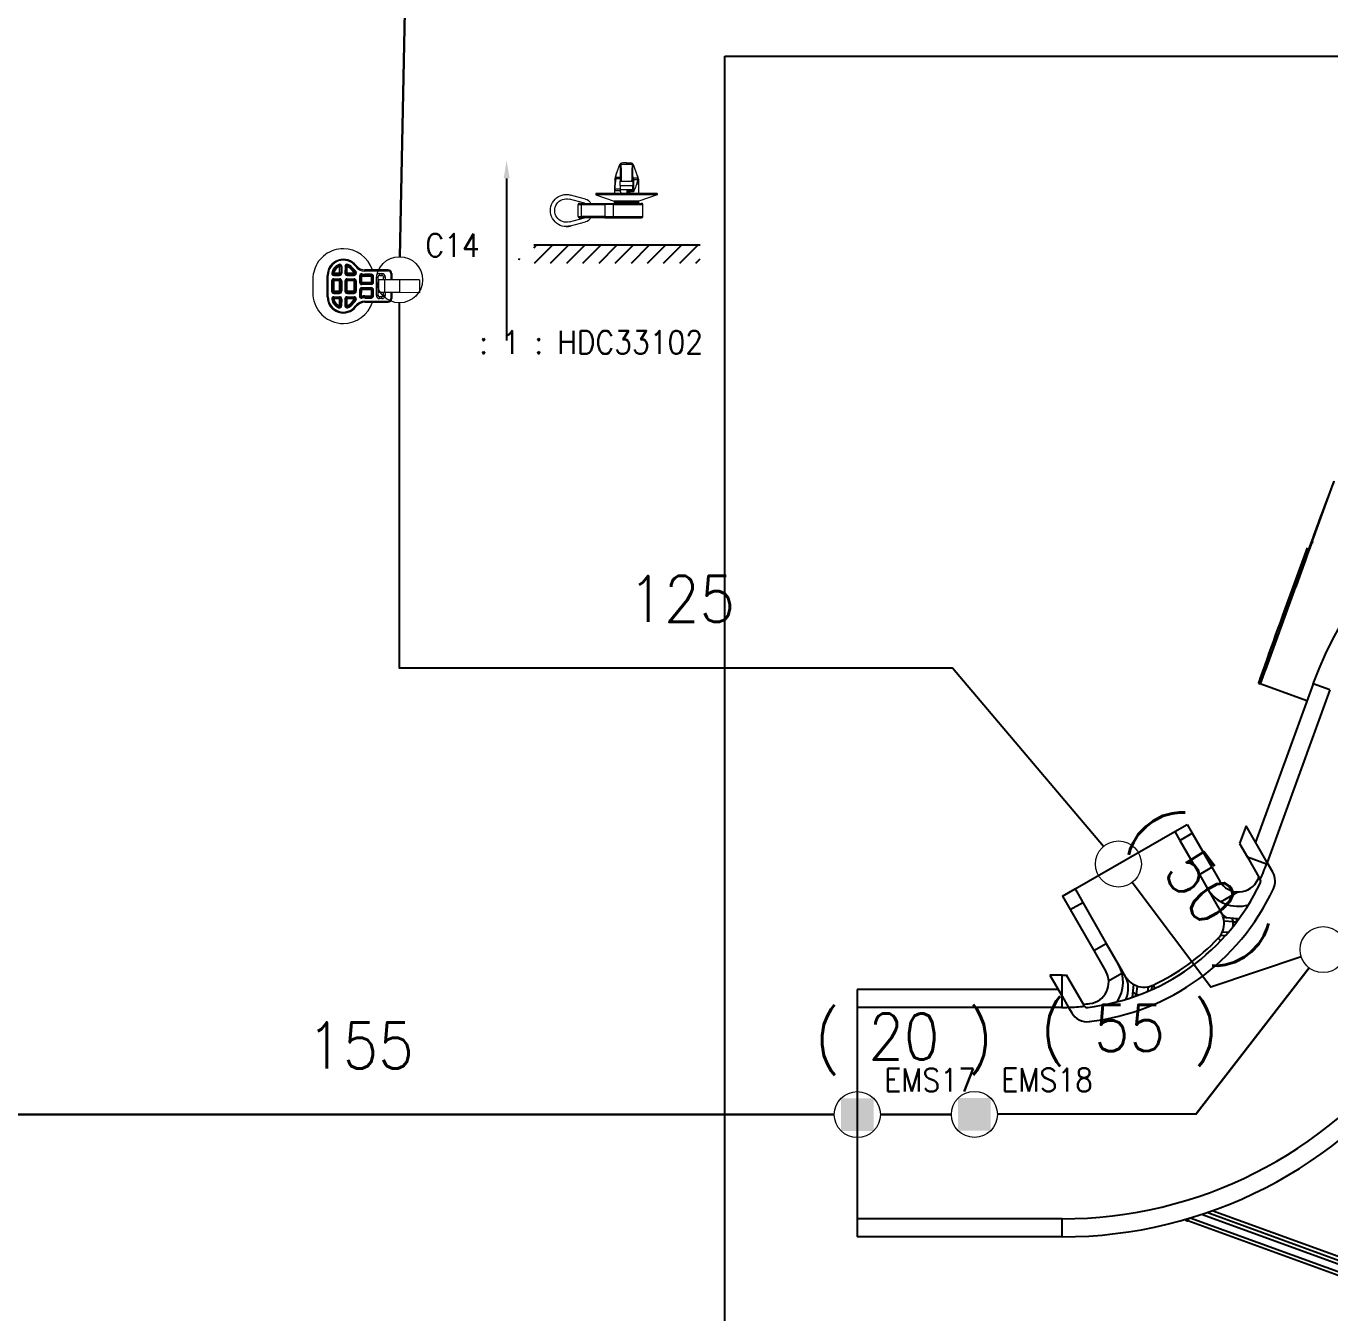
# Model space of a CAD drawing. Header units: inches. Extents: x 47316 to 59086, y 3141 to 11743.
# Drawn here: x 51451.3 to 51592.8, y 11194.9 to 11334.5 of the extents above; entities that cross this region are included whole.
import ezdxf

# ---------------------------------------------------------------- set-up
doc = ezdxf.new("R2010")
doc.units = ezdxf.units.IN
doc.header["$MEASUREMENT"] = 0
doc.styles.get("Standard").update_dxf_attribs({"font": ''})
doc.styles.add('样式 100', font='SimSun.ttf', dxfattribs={"width": 0.7, "height": 3.5})
doc.styles.get('Standard').set_extended_font_data('SimSun')
doc.linetypes.add('_VH_FELT_TAPE', pattern='A,0.4,-0.7,["FELT",Standard,S=0.3,R=0,X=-0.5,Y=-0.15],-0.7', length=1.8)

msp = doc.modelspace()

# ---------------------------------------------------------------- linework, layer by layer
at = {"color": 142, "linetype": '_VH_FELT_TAPE', "lineweight": 30, "ltscale": 5}
for p, q in [((51491.84, 11309.45), (51493.21, 11376.41)), ((51538.99, 11216.37), (51434.85, 11216.37)), ((51543.99, 11216.38), (51551.7, 11216.39))]:
    msp.add_line(p, q, dxfattribs=at)
at = {"color": 1, "lineweight": -3}
for p, q in [((51527.12, 11331.22), (51695.83, 11331.22)), ((51527.12, 11173.86), (51527.12, 11331.22)), ((51503.42, 11317.95, 0), (51503.42, 11300.36, 0)), ((51509.91, 11312.73, 0), (51510.35, 11312.79, 0)), ((51506.38, 11310.43, 0), (51506.64, 11310.69, 0)), ((51524.44, 11310.69, 0), (51506.38, 11310.69)), ((51506.45, 11308.74, 0), (51508.4, 11310.69, 0)), ((51508.2, 11308.74, 0), (51510.15, 11310.69, 0)), ((51509.95, 11308.74, 0), (51511.9, 11310.69, 0)), ((51511.7, 11308.74, 0), (51513.65, 11310.69, 0)), ((51513.45, 11308.74, 0), (51515.4, 11310.69, 0)), ((51515.2, 11308.74, 0), (51517.15, 11310.69, 0)), ((51516.96, 11308.74, 0), (51518.9, 11310.69, 0)), ((51518.71, 11308.74, 0), (51520.65, 11310.69, 0)), ((51520.46, 11308.74, 0), (51522.4, 11310.69, 0)), ((51522.21, 11308.74, 0), (51524.16, 11310.69, 0)), ((51504.89, 11309.14, 0), (51504.71, 11309.2, 0)), ((51523.96, 11308.74, 0), (51524.44, 11309.23, 0)), ((51593.23, 11285.09), (51585.23, 11263.1)), ((51592.69, 11283.63), (51585.75, 11264.57)), ((51590.32, 11277.85), (51587.66, 11270.52)), ((51590.34, 11277.84), (51587.67, 11270.51)), ((51590.71, 11278.15), (51589.79, 11275.69)), ((51590.37, 11277.11), (51590.73, 11278.12)), ((51590.52, 11277.78), (51590.56, 11277.76)), ((51590.83, 11278.45), (51590.71, 11278.15)), ((51590.73, 11278.12), (51590.83, 11278.44)), ((51590.83, 11278.44), (51590.85, 11278.48)), ((51590.84, 11278.48), (51590.83, 11278.45)), ((51590.85, 11278.49), (51590.84, 11278.49)), ((51590.84, 11278.49), (51590.84, 11278.48)), ((51590.85, 11278.48), (51590.85, 11278.49)), ((51590.85, 11278.49), (51590.85, 11278.49)), ((51591, 11278.43), (51590.85, 11278.49)), ((51589.12, 11273.63), (51590.37, 11277.11)), ((51589.19, 11274.61), (51588, 11271.32)), ((51589.79, 11275.69), (51589.37, 11274.55)), ((51587.91, 11270.9), (51588.93, 11273.7)), ((51587.62, 11270.23), (51587.49, 11269.85)), ((51587.56, 11270), (51587.91, 11270.9)), ((51588, 11271.32), (51587.62, 11270.23)), ((51587.67, 11270.51), (51587.71, 11270.5)), ((51587.49, 11269.85), (51587.46, 11269.77)), ((51587.46, 11269.76), (51587.48, 11269.78)), ((51587.46, 11269.77), (51587.46, 11269.76)), ((51587.46, 11269.76), (51587.46, 11269.76)), ((51587.46, 11269.76), (51587.46, 11269.76)), ((51587.46, 11269.76), (51587.46, 11269.76)), ((51587.62, 11269.7), (51587.46, 11269.76)), ((51587.48, 11269.78), (51587.56, 11270)), ((51585.58, 11264.63), (51585.75, 11264.57)), ((51590.96, 11263.11), (51584.7, 11245.92)), ((51585.05, 11263.17), (51585.23, 11263.1)), ((51592.79, 11262.45), (51590.96, 11263.11)), ((51590.28, 11261.26), (51585.23, 11263.1)), ((51592.79, 11262.45), (51585.97, 11243.71)), ((51575.94, 11247.08), (51577.29, 11247.85)), ((51577.29, 11247.85), (51577.85, 11246.89)), ((51583.69, 11247.69), (51582.99, 11245.77)), ((51585.97, 11243.71), (51583.69, 11247.69)), ((51565.12, 11240.85), (51575.94, 11247.08)), ((51575.94, 11247.08), (51576.49, 11246.11)), ((51576.49, 11246.11), (51577.85, 11246.89)), ((51577.85, 11246.89), (51579.97, 11243.2)), ((51576.49, 11246.11), (51578.62, 11242.42)), ((51582.99, 11245.77), (51583.83, 11244.3)), ((51583.83, 11244.3), (51585.23, 11241.88)), ((51585.92, 11243.55), (51583.83, 11244.3)), ((51585.97, 11243.71), (51585.92, 11243.55)), ((51586.58, 11242.66), (51585.97, 11243.71)), ((51578.62, 11242.42), (51579.97, 11243.2)), ((51578.62, 11242.42), (51579.48, 11240.93)), ((51579.97, 11243.2), (51580.83, 11241.7)), ((51585.23, 11241.88), (51585.23, 11241.87)), ((51563.77, 11240.07), (51565.12, 11240.85)), ((51565.12, 11240.85), (51565.96, 11239.4)), ((51579.48, 11240.93), (51581, 11238.29)), ((51580.95, 11239.47), (51582.79, 11240.53)), ((51563.77, 11240.07), (51564.61, 11238.62)), ((51564.61, 11238.62), (51565.96, 11239.4)), ((51565.96, 11239.4), (51568.52, 11234.94)), ((51564.61, 11238.62), (51567.17, 11234.16)), ((51581.61, 11237.73), (51581.22, 11237.77)), ((51582.74, 11237.61), (51581.61, 11237.73)), ((51582.29, 11237.27), (51581.3, 11237.37)), ((51582.29, 11237.27), (51582.67, 11237.27)), ((51567.17, 11234.16), (51568.52, 11234.94)), ((51568.52, 11234.94), (51569.82, 11232.69)), ((51580.67, 11235.51), (51580.95, 11235.24)), ((51580.93, 11235.84), (51581.45, 11235.79)), ((51581.13, 11236.21), (51581.77, 11236.15)), ((51567.17, 11234.16), (51568.47, 11231.91)), ((51569.82, 11232.69), (51570.58, 11231.37)), ((51562.4, 11231.5), (51563.71, 11229.23)), ((51563.71, 11231.5), (51562.4, 11231.5)), ((51563.71, 11229.23), (51563.71, 11231.5)), ((51566.11, 11228.19), (51564.2, 11231.51)), ((51568.77, 11230.9), (51570.21, 11231.73)), ((51563.3, 11229.94), (51541.49, 11229.94)), ((51541.49, 11229.94), (51541.49, 11227.99)), ((51563.71, 11227.99), (51563.71, 11229.23)), ((51563.71, 11229.23), (51564.42, 11228)), ((51571.37, 11229.1), (51571.51, 11230.47)), ((51571.37, 11229.14), (51571.43, 11229.12)), ((51571.74, 11229.24), (51571.79, 11229.42)), ((51571.79, 11229.42), (51571.89, 11230.31)), ((51573.06, 11230.24), (51573, 11229.73)), ((51573.46, 11230.36), (51573.41, 11229.91)), ((51573.59, 11230.42), (51573.76, 11230.07)), ((51563.71, 11227.99), (51541.49, 11227.99)), ((51541.49, 11227.99), (51541.49, 11205.06)), ((51564.42, 11228), (51564.76, 11227.41)), ((51577.36, 11204.83), (51577.46, 11205.1)), ((51598.42, 11197.58), (51577.63, 11205.15)), ((51598.69, 11198.32), (51578.85, 11205.54)), ((51598.82, 11198.68), (51579.44, 11205.73)), ((51598.96, 11199.05), (51580.02, 11205.94)), ((51563.71, 11205.06), (51541.49, 11205.06)), ((51541.49, 11205.06), (51541.49, 11203.11)), ((51563.71, 11203.11), (51563.71, 11205.06)), ((51598.29, 11197.22), (51577.36, 11204.83)), ((51563.71, 11203.11), (51541.49, 11203.11))]:
    msp.add_line(p, q, dxfattribs=at)
at = {"color": 1, "lineweight": 13}
for p, q in [((51515.4, 11318.61, 0), (51515.22, 11318.07, 0)), ((51515.3, 11318.26, 0), (51515.33, 11318.37, 0)), ((51515.33, 11318.37, 0), (51515.4, 11318.61, 0)), ((51515.65, 11319.36, 0), (51515.4, 11318.61, 0)), ((51515.74, 11319.4, 0), (51515.77, 11319.44, 0)), ((51515.74, 11319.36, 0), (51515.74, 11319.43, 0)), ((51515.74, 11319.36, 0), (51515.74, 11319.4, 0)), ((51515.74, 11319.36, 0), (51515.74, 11318.57, 0)), ((51515.74, 11318.57, 0), (51515.74, 11318.53, 0)), ((51515.74, 11318.53, 0), (51515.74, 11317.65, 0)), ((51515.77, 11319.44, 0), (51515.82, 11319.48, 0)), ((51515.81, 11319.48, 0), (51516.44, 11319.48, 0)), ((51515.82, 11319.48, 0), (51515.83, 11319.31, 0)), ((51515.83, 11319.31, 0), (51515.86, 11318.96, 0)), ((51515.86, 11318.96, 0), (51515.87, 11318.6, 0)), ((51516.44, 11319.63, 0), (51516.02, 11319.63, 0)), ((51516.44, 11319.63, 0), (51516.44, 11319.48, 0)), ((51516.44, 11319.63, 0), (51516.86, 11319.63, 0)), ((51516.44, 11319.48, 0), (51517.06, 11319.48, 0)), ((51517.02, 11318.96, 0), (51517.01, 11318.6, 0)), ((51517.04, 11319.31, 0), (51517.02, 11318.96, 0)), ((51517.06, 11319.48, 0), (51517.04, 11319.31, 0)), ((51517.06, 11319.48, 0), (51517.11, 11319.44, 0)), ((51517.11, 11319.44, 0), (51517.13, 11319.4, 0)), ((51517.13, 11319.4, 0), (51517.14, 11319.36, 0)), ((51517.14, 11319.36, 0), (51517.14, 11319.43, 0)), ((51517.14, 11318.57, 0), (51517.14, 11319.36, 0)), ((51517.14, 11318.53, 0), (51517.14, 11318.57, 0)), ((51517.14, 11317.65, 0), (51517.14, 11318.53, 0)), ((51517.59, 11318.29, 0), (51517.23, 11319.36, 0)), ((51515.15, 11317.12, 0), (51515.15, 11316.32, 0)), ((51515.18, 11317.88, 0), (51515.29, 11318.08, 0)), ((51515.18, 11317.87, 0), (51515.18, 11317.88, 0)), ((51515.18, 11317.88, 0), (51515.18, 11317.88, 0)), ((51515.18, 11317.88, 0), (51515.18, 11317.88, 0)), ((51515.19, 11317.98, 0), (51515.19, 11317.98, 0)), ((51515.28, 11317.93, 0), (51515.74, 11317.93, 0)), ((51515.29, 11318.17, 0), (51515.3, 11318.26, 0)), ((51515.29, 11318.08, 0), (51515.29, 11318.17, 0)), ((51515.29, 11318.06, 0), (51515.29, 11318.08, 0)), ((51515.74, 11318.06, 0), (51515.29, 11318.06, 0)), ((51515.74, 11317.19, 0), (51515.74, 11317.65, 0)), ((51515.74, 11317.65, 0), (51515.89, 11317.65, 0)), ((51515.74, 11317.19, 0), (51515.74, 11316.74, 0)), ((51515.74, 11317.19, 0), (51517.14, 11317.19, 0)), ((51515.89, 11317.65, 0), (51516.99, 11317.65, 0)), ((51516.99, 11317.65, 0), (51517.14, 11317.65, 0)), ((51517.18, 11318.06, 0), (51517.14, 11318.06, 0)), ((51517.14, 11317.93, 0), (51517.18, 11317.93, 0)), ((51517.14, 11317.65, 0), (51517.14, 11317.19, 0)), ((51517.14, 11316.74, 0), (51517.14, 11317.19, 0)), ((51517.18, 11318.06, 0), (51517.18, 11317.98, 0)), ((51517.18, 11317.84, 0), (51517.18, 11317.98, 0)), ((51517.66, 11317.98, 0), (51517.18, 11317.98, 0)), ((51517.18, 11317.84, 0), (51517.18, 11316.57, 0)), ((51517.18, 11317.84, 0), (51517.65, 11317.84, 0)), ((51517.59, 11318.29, 0), (51517.62, 11318.18, 0)), ((51517.7, 11317.94, 0), (51517.59, 11318.29, 0)), ((51517.62, 11318.18, 0), (51517.65, 11318.08, 0)), ((51517.65, 11318.08, 0), (51517.66, 11317.98, 0)), ((51517.66, 11317.93, 0), (51517.72, 11317.82, 0)), ((51517.72, 11317.82, 0), (51517.72, 11317.39, 0)), ((51517.72, 11317.39, 0), (51517.72, 11317.82, 0)), ((51517.72, 11317.39, 0), (51517.73, 11317.24, 0)), ((51517.73, 11317.24, 0), (51517.72, 11317.39, 0)), ((51517.73, 11317.24, 0), (51517.73, 11316.32, 0)), ((51509.91, 11316.2, 0), (51509.91, 11316.2, 0)), ((51511.86, 11315.26, 0), (51510.23, 11315.69, 0)), ((51510.23, 11315.69, 0), (51510.23, 11315.69, 0)), ((51511.86, 11315.26, 0), (51510.23, 11315.69, 0)), ((51511.98, 11315.71, 0), (51510.35, 11316.14, 0)), ((51516.44, 11316.32, 0), (51513.12, 11316.32, 0)), ((51513.12, 11316.32, 0), (51513.12, 11316.18, 0)), ((51513.12, 11316.32, 0), (51513.12, 11316.18, 0)), ((51516.44, 11316.18, 0), (51513.12, 11316.18, 0)), ((51513.12, 11316.18, 0), (51513.12, 11316.18, 0)), ((51513.12, 11316.18, 0), (51515.1, 11315.48, 0)), ((51515.74, 11316.77, 0), (51515.16, 11316.77, 0)), ((51515.16, 11316.32, 0), (51515.16, 11316.64, 0)), ((51515.16, 11316.64, 0), (51515.74, 11316.64, 0)), ((51515.74, 11316.74, 0), (51515.74, 11316.67, 0)), ((51515.74, 11316.74, 0), (51517.14, 11316.74, 0)), ((51519.76, 11316.32, 0), (51516.44, 11316.32, 0)), ((51519.76, 11316.18, 0), (51516.44, 11316.18, 0)), ((51516.48, 11316.74, 0), (51516.48, 11316.32, 0)), ((51516.48, 11316.64, 0), (51517.18, 11316.64, 0)), ((51516.56, 11316.32, 0), (51516.56, 11316.49, 0)), ((51516.56, 11316.49, 0), (51516.75, 11316.49, 0)), ((51516.75, 11316.49, 0), (51516.75, 11316.32, 0)), ((51517.18, 11316.49, 0), (51516.75, 11316.49, 0)), ((51517.18, 11316.77, 0), (51517.14, 11316.77, 0)), ((51517.18, 11316.57, 0), (51517.18, 11316.49, 0)), ((51519.75, 11316.18, 0), (51517.78, 11315.48, 0)), ((51519.75, 11316.32, 0), (51519.76, 11316.32, 0)), ((51519.76, 11316.18, 0), (51519.75, 11316.18, 0)), ((51519.76, 11316.32, 0), (51519.76, 11316.18, 0)), ((51511.17, 11313.8, 0), (51511.17, 11315.13, 0)), ((51511.17, 11315.13, 0), (51511.56, 11315.13, 0)), ((51511.29, 11315.24, 0), (51511.56, 11315.24, 0)), ((51511.56, 11315.24, 0), (51511.56, 11315.13, 0)), ((51511.56, 11315.24, 0), (51514.1, 11315.24, 0)), ((51511.56, 11313.8, 0), (51511.56, 11315.13, 0)), ((51511.56, 11315.13, 0), (51514.1, 11315.13, 0)), ((51511.86, 11315.26, 0), (51511.86, 11315.26, 0)), ((51514.1, 11315.13, 0), (51514.1, 11315.24, 0)), ((51514.1, 11315.24, 0), (51515.13, 11315.24, 0)), ((51514.1, 11315.13, 0), (51514.1, 11314.4, 0)), ((51515.04, 11315.13, 0), (51514.1, 11315.13, 0)), ((51514.1, 11314.4, 0), (51514.1, 11313.8, 0)), ((51515.04, 11314.53, 0), (51515.04, 11315.13, 0)), ((51515.04, 11315.13, 0), (51518.19, 11315.13, 0)), ((51515.04, 11313.8, 0), (51515.04, 11314.53, 0)), ((51516.44, 11315.48, 0), (51515.1, 11315.48, 0)), ((51515.13, 11315.24, 0), (51518.08, 11315.24, 0)), ((51516.44, 11315.4, 0), (51515.15, 11315.4, 0)), ((51515.15, 11315.4, 0), (51515.15, 11315.32, 0)), ((51515.15, 11315.4, 0), (51515.15, 11315.32, 0)), ((51515.15, 11315.32, 0), (51516.44, 11315.32, 0)), ((51517.78, 11315.48, 0), (51516.44, 11315.48, 0)), ((51516.44, 11315.4, 0), (51516.44, 11315.48, 0)), ((51517.73, 11315.4, 0), (51516.44, 11315.4, 0)), ((51516.44, 11315.32, 0), (51517.73, 11315.32, 0)), ((51516.44, 11315.24, 0), (51516.44, 11315.32, 0)), ((51517.73, 11315.4, 0), (51517.73, 11315.32, 0)), ((51518.19, 11314.52, 0), (51518.19, 11315.13, 0)), ((51518.19, 11313.8, 0), (51518.19, 11314.52, 0)), ((51510.23, 11313.24, 0), (51511.86, 11313.67, 0)), ((51510.23, 11313.24, 0), (51511.86, 11313.67, 0)), ((51510.23, 11313.24, 0), (51510.23, 11313.24, 0)), ((51510.35, 11312.79, 0), (51511.98, 11313.22, 0)), ((51511.17, 11313.8, 0), (51511.56, 11313.8, 0)), ((51511.29, 11313.68, 0), (51511.56, 11313.68, 0)), ((51511.56, 11313.8, 0), (51511.56, 11313.68, 0)), ((51514.1, 11313.8, 0), (51511.56, 11313.8, 0)), ((51514.1, 11313.68, 0), (51511.56, 11313.68, 0)), ((51511.86, 11313.67, 0), (51511.86, 11313.67, 0)), ((51514.1, 11313.68, 0), (51514.1, 11313.8, 0)), ((51514.1, 11313.8, 0), (51515.04, 11313.8, 0)), ((51514.1, 11313.68, 0), (51515.13, 11313.68, 0)), ((51515.04, 11313.8, 0), (51518.19, 11313.8, 0)), ((51515.13, 11313.68, 0), (51518.08, 11313.68, 0)), ((51483.96, 11309.83), (51483.75, 11309.68)), ((51484.19, 11309.96), (51483.96, 11309.83)), ((51484.43, 11310.07), (51484.19, 11309.96)), ((51484.67, 11310.16), (51484.43, 11310.07)), ((51484.92, 11310.23), (51484.67, 11310.16)), ((51485.18, 11310.28), (51484.92, 11310.23)), ((51485.44, 11310.31), (51485.18, 11310.28)), ((51485.7, 11310.32), (51485.44, 11310.31)), ((51482.74, 11308.5), (51482.63, 11308.26)), ((51482.87, 11308.73), (51482.74, 11308.5)), ((51483.01, 11308.95), (51482.87, 11308.73)), ((51483.17, 11309.15), (51483.01, 11308.95)), ((51483.35, 11309.34), (51483.17, 11309.15)), ((51483.54, 11309.52), (51483.35, 11309.34)), ((51483.75, 11309.68), (51483.54, 11309.52)), ((51485.2, 11308.62), (51485.25, 11308.51)), ((51485.29, 11308.4), (51485.25, 11308.51)), ((51485.29, 11307.65), (51485.29, 11308.4)), ((51485.41, 11308.4), (51485.29, 11308.4)), ((51485.41, 11308.4), (51485.41, 11307.65)), ((51485.52, 11308.4), (51485.41, 11308.4)), ((51485.52, 11308.4), (51485.52, 11307.65)), ((51485.88, 11308.4), (51485.87, 11307.65)), ((51485.88, 11308.4), (51485.99, 11308.4)), ((51485.99, 11308.4), (51485.99, 11307.65)), ((51485.99, 11308.4), (51486.11, 11308.4)), ((51486.11, 11308.4), (51486.16, 11308.51)), ((51486.11, 11307.65), (51486.11, 11308.4)), ((51486.2, 11308.62), (51486.16, 11308.51)), ((51487.01, 11308.41), (51487.1, 11308.48)), ((51482.4, 11307.27), (51482.38, 11306.99)), ((51482.38, 11306.99), (51482.38, 11306.69)), ((51482.43, 11307.55), (51482.4, 11307.27)), ((51482.48, 11307.79), (51482.43, 11307.55)), ((51482.55, 11308.03), (51482.48, 11307.79)), ((51482.63, 11308.26), (51482.55, 11308.03)), ((51483.94, 11307.43), (51484.06, 11307.43)), ((51483.94, 11305.09), (51483.94, 11307.43)), ((51484.06, 11305.09), (51484.06, 11307.43)), ((51484.44, 11307.69), (51484.55, 11307.67)), ((51484.67, 11307.65), (51484.55, 11307.67)), ((51484.65, 11307.06), (51485.29, 11307.06)), ((51484.65, 11307.06), (51484.65, 11306.94)), ((51484.67, 11307.53), (51484.67, 11307.65)), ((51485.29, 11307.65), (51484.67, 11307.65)), ((51484.67, 11307.41), (51484.67, 11307.53)), ((51485.29, 11307.53), (51484.67, 11307.53)), ((51484.67, 11307.41), (51485.29, 11307.41)), ((51485.29, 11307.53), (51485.29, 11307.65)), ((51485.41, 11307.65), (51485.29, 11307.65)), ((51485.29, 11307.53), (51485.29, 11307.41)), ((51485.29, 11307.06), (51485.29, 11306.94)), ((51485.52, 11307.65), (51485.41, 11307.65)), ((51485.99, 11307.65), (51485.87, 11307.65)), ((51485.99, 11307.65), (51486.11, 11307.65)), ((51486.11, 11307.53), (51486.11, 11307.65)), ((51486.87, 11307.65), (51486.11, 11307.65)), ((51486.11, 11307.41), (51486.11, 11307.53)), ((51486.87, 11307.53), (51486.11, 11307.53)), ((51486.11, 11307.41), (51486.87, 11307.41)), ((51486.11, 11307.06), (51486.87, 11307.06)), ((51486.11, 11307.06), (51486.11, 11306.94)), ((51486.54, 11308.06), (51486.63, 11308.13)), ((51486.73, 11308.2), (51486.63, 11308.13)), ((51486.94, 11307.82), (51486.87, 11307.73)), ((51486.87, 11307.65), (51486.87, 11307.73)), ((51486.99, 11307.73), (51486.87, 11307.73)), ((51486.87, 11307.53), (51486.87, 11307.65)), ((51486.99, 11307.65), (51486.87, 11307.65)), ((51486.87, 11307.53), (51486.87, 11307.41)), ((51486.87, 11307.06), (51486.87, 11306.94)), ((51486.94, 11307.82), (51487.01, 11307.91)), ((51486.99, 11307.73), (51486.99, 11307.65)), ((51487.1, 11307.73), (51486.99, 11307.73)), ((51487.1, 11307.65), (51486.99, 11307.65)), ((51487.1, 11307.73), (51487.1, 11307.65)), ((51487.45, 11307.35), (51487.45, 11306.67)), ((51487.45, 11307.35), (51487.57, 11307.35)), ((51487.57, 11307.35), (51487.57, 11306.67)), ((51487.69, 11307.35), (51487.57, 11307.35)), ((51487.71, 11307.46), (51487.69, 11307.35)), ((51487.69, 11306.67), (51487.69, 11307.35)), ((51487.73, 11307.58), (51487.71, 11307.46)), ((51487.71, 11307.46), (51487.71, 11307.46)), ((51488.04, 11307.9), (51488.04, 11308.02)), ((51490.57, 11308.02), (51488.04, 11308.02)), ((51490.57, 11307.9), (51488.04, 11307.9)), ((51488.74, 11307.55), (51488.04, 11307.55)), ((51488.04, 11307.43), (51488.04, 11307.55)), ((51488.74, 11307.43), (51488.04, 11307.43)), ((51488.04, 11307.43), (51488.04, 11307.31)), ((51488.74, 11307.31), (51488.04, 11307.31)), ((51488.74, 11307.55), (51488.74, 11307.43)), ((51488.74, 11307.43), (51488.74, 11307.35)), ((51488.74, 11307.35), (51488.74, 11307.31)), ((51488.74, 11306.67), (51488.74, 11307.31)), ((51488.74, 11307.31), (51488.86, 11307.31)), ((51488.97, 11307.31), (51488.86, 11307.31)), ((51488.86, 11306.67), (51488.86, 11307.31)), ((51488.97, 11306.67), (51488.97, 11307.31)), ((51489.25, 11307.24), (51489.25, 11305.29)), ((51489.25, 11307.24), (51489.44, 11307.24)), ((51489.44, 11307.24), (51489.44, 11305.29)), ((51489.64, 11307.63), (51489.87, 11307.63)), ((51489.64, 11307.63), (51489.64, 11307.43)), ((51489.64, 11307.43), (51489.87, 11307.43)), ((51489.87, 11307.63), (51489.87, 11307.43)), ((51490.07, 11306.95), (51490.07, 11307.24)), ((51490.26, 11307.24), (51490.07, 11307.24)), ((51490.26, 11306.95), (51490.26, 11307.24)), ((51490.57, 11308.02), (51490.57, 11307.9)), ((51490.96, 11307.63), (51490.85, 11307.63)), ((51490.85, 11307.63), (51490.85, 11306.95)), ((51490.96, 11307.63), (51490.96, 11306.95)), ((51482.38, 11306.69), (51482.38, 11305.95)), ((51482.38, 11305.95), (51482.38, 11305.65)), ((51482.38, 11305.65), (51482.38, 11305.5)), ((51484.41, 11306.83), (51484.41, 11305.7)), ((51484.41, 11306.83), (51484.53, 11306.83)), ((51484.41, 11305.7), (51484.53, 11305.7)), ((51484.53, 11306.83), (51484.53, 11305.7)), ((51484.65, 11306.83), (51484.53, 11306.83)), ((51484.65, 11305.7), (51484.53, 11305.7)), ((51485.29, 11306.94), (51484.65, 11306.94)), ((51484.65, 11306.94), (51484.65, 11306.83)), ((51484.65, 11306.83), (51484.65, 11305.7)), ((51485.29, 11306.83), (51484.65, 11306.83)), ((51484.65, 11305.58), (51484.65, 11305.7)), ((51485.28, 11305.7), (51484.65, 11305.7)), ((51484.65, 11305.46), (51484.65, 11305.58)), ((51485.28, 11305.58), (51484.65, 11305.58)), ((51485.28, 11305.7), (51485.29, 11306.83)), ((51485.28, 11305.58), (51485.28, 11305.7)), ((51485.4, 11305.7), (51485.28, 11305.7)), ((51485.28, 11305.46), (51485.28, 11305.58)), ((51485.29, 11306.94), (51485.29, 11306.83)), ((51485.29, 11306.83), (51485.4, 11306.83)), ((51485.4, 11306.83), (51485.4, 11305.7)), ((51485.52, 11306.83), (51485.4, 11306.83)), ((51485.52, 11305.7), (51485.4, 11305.7)), ((51485.52, 11306.83), (51485.52, 11305.7)), ((51485.87, 11306.83), (51485.87, 11305.7)), ((51485.87, 11306.83), (51485.99, 11306.83)), ((51485.87, 11305.7), (51485.99, 11305.7)), ((51485.99, 11306.83), (51485.99, 11305.7)), ((51485.99, 11306.83), (51486.08, 11306.83)), ((51485.99, 11305.7), (51486.1, 11305.7)), ((51485.99, 11305.7), (51485.99, 11305.7)), ((51486.08, 11306.83), (51486.11, 11306.83)), ((51486.1, 11305.7), (51486.11, 11306.83)), ((51486.87, 11305.7), (51486.1, 11305.7)), ((51486.1, 11305.7), (51486.1, 11305.58)), ((51486.1, 11305.46), (51486.1, 11305.58)), ((51486.87, 11305.58), (51486.1, 11305.58)), ((51486.87, 11306.94), (51486.11, 11306.94)), ((51486.11, 11306.83), (51486.11, 11306.94)), ((51486.87, 11306.83), (51486.11, 11306.83)), ((51486.87, 11306.83), (51486.87, 11306.94)), ((51486.87, 11305.7), (51486.87, 11306.83)), ((51486.87, 11306.83), (51486.98, 11306.83)), ((51486.87, 11305.58), (51486.87, 11305.7)), ((51486.87, 11305.7), (51486.9, 11305.7)), ((51486.87, 11305.46), (51486.87, 11305.58)), ((51486.9, 11305.7), (51486.98, 11305.7)), ((51486.98, 11306.83), (51486.98, 11305.7)), ((51487.1, 11306.83), (51486.98, 11306.83)), ((51486.98, 11306.83), (51486.98, 11306.83)), ((51487.1, 11305.7), (51486.98, 11305.7)), ((51487.1, 11306.83), (51487.1, 11305.7)), ((51487.45, 11306.67), (51487.57, 11306.67)), ((51487.45, 11305.85), (51487.45, 11305.18)), ((51487.45, 11305.85), (51487.57, 11305.85)), ((51487.57, 11306.67), (51487.69, 11306.67)), ((51487.57, 11305.85), (51487.57, 11305.18)), ((51487.69, 11305.85), (51487.57, 11305.85)), ((51487.68, 11305.18), (51487.69, 11305.85)), ((51487.69, 11306.64), (51487.69, 11306.67)), ((51488.74, 11306.67), (51487.69, 11306.67)), ((51487.69, 11306.55), (51487.69, 11306.64)), ((51487.69, 11306.44), (51487.69, 11306.55)), ((51488.74, 11306.55), (51487.69, 11306.55)), ((51488.74, 11306.44), (51487.69, 11306.44)), ((51488.74, 11306.09), (51487.69, 11306.09)), ((51487.69, 11306.09), (51487.69, 11305.97)), ((51488.74, 11305.97), (51487.69, 11305.97)), ((51487.69, 11305.85), (51487.69, 11305.97)), ((51487.69, 11305.97), (51487.69, 11305.97)), ((51488.74, 11305.85), (51487.69, 11305.85)), ((51488.74, 11306.67), (51488.86, 11306.67)), ((51488.74, 11306.67), (51488.74, 11306.56)), ((51488.74, 11306.56), (51488.74, 11306.55)), ((51488.74, 11306.44), (51488.74, 11306.55)), ((51488.74, 11306.09), (51488.74, 11305.97)), ((51488.74, 11305.97), (51488.74, 11305.88)), ((51488.74, 11305.88), (51488.74, 11305.85)), ((51488.74, 11305.21), (51488.74, 11305.85)), ((51488.74, 11305.85), (51488.86, 11305.85)), ((51488.97, 11306.67), (51488.86, 11306.67)), ((51488.86, 11305.21), (51488.86, 11305.85)), ((51488.97, 11305.85), (51488.86, 11305.85)), ((51488.97, 11305.21), (51488.97, 11305.85)), ((51489.52, 11306.96), (51489.52, 11305.55)), ((51490.16, 11306.95), (51489.52, 11306.96)), ((51490.16, 11306.95), (51490.16, 11305.55)), ((51491.79, 11306.95), (51490.16, 11306.95)), ((51491.79, 11306.95), (51491.78, 11305.55)), ((51493.97, 11306.94), (51491.79, 11306.95)), ((51493.97, 11306.94), (51493.96, 11305.54)), ((51482.38, 11305.5), (51482.4, 11305.23)), ((51482.4, 11305.23), (51482.43, 11304.97)), ((51482.43, 11304.97), (51482.46, 11304.81)), ((51482.46, 11304.81), (51482.5, 11304.66)), ((51482.5, 11304.66), (51482.59, 11304.36)), ((51482.59, 11304.36), (51482.72, 11304.07)), ((51483.94, 11305.09), (51484.06, 11305.09)), ((51484.44, 11304.83), (51484.55, 11304.85)), ((51484.64, 11304.87), (51484.55, 11304.85)), ((51484.67, 11304.88), (51484.64, 11304.87)), ((51484.65, 11305.46), (51485.28, 11305.46)), ((51484.67, 11305.11), (51485.28, 11305.11)), ((51484.67, 11305.11), (51484.67, 11304.99)), ((51485.28, 11304.99), (51484.67, 11304.99)), ((51484.67, 11304.88), (51484.67, 11304.99)), ((51485.28, 11304.88), (51484.67, 11304.88)), ((51485.28, 11305.11), (51485.28, 11304.99)), ((51485.28, 11304.91), (51485.28, 11304.99)), ((51485.28, 11304.88), (51485.28, 11304.91)), ((51485.28, 11304.13), (51485.28, 11304.88)), ((51485.28, 11304.88), (51485.4, 11304.88)), ((51485.52, 11304.88), (51485.4, 11304.88)), ((51485.4, 11304.88), (51485.4, 11304.12)), ((51485.52, 11304.88), (51485.51, 11304.12)), ((51485.87, 11304.88), (51485.87, 11304.12)), ((51485.87, 11304.88), (51485.98, 11304.88)), ((51485.98, 11304.88), (51485.98, 11304.12)), ((51485.98, 11304.88), (51486.07, 11304.88)), ((51486.07, 11304.88), (51486.1, 11304.88)), ((51486.1, 11305.46), (51486.87, 11305.46)), ((51486.1, 11305.11), (51486.86, 11305.11)), ((51486.1, 11305.11), (51486.1, 11304.99)), ((51486.86, 11304.99), (51486.1, 11304.99)), ((51486.1, 11304.88), (51486.1, 11304.99)), ((51486.1, 11304.12), (51486.1, 11304.88)), ((51486.86, 11304.88), (51486.1, 11304.88)), ((51486.63, 11304.39), (51486.54, 11304.46)), ((51486.63, 11304.39), (51486.73, 11304.32)), ((51486.86, 11304.8), (51486.86, 11304.88)), ((51486.94, 11304.7), (51486.86, 11304.8)), ((51486.86, 11304.8), (51486.91, 11304.8)), ((51486.86, 11305.11), (51486.86, 11304.99)), ((51486.86, 11304.88), (51486.86, 11304.99)), ((51486.86, 11304.88), (51486.98, 11304.88)), ((51486.91, 11304.8), (51486.98, 11304.8)), ((51487.01, 11304.61), (51486.94, 11304.7)), ((51486.98, 11304.88), (51486.98, 11304.8)), ((51487.1, 11304.88), (51486.98, 11304.88)), ((51486.98, 11304.88), (51486.98, 11304.88)), ((51487.1, 11304.8), (51486.98, 11304.8)), ((51487.1, 11304.88), (51487.1, 11304.8)), ((51487.45, 11305.18), (51487.57, 11305.18)), ((51487.68, 11305.18), (51487.57, 11305.18)), ((51487.69, 11305.14), (51487.68, 11305.18)), ((51487.71, 11305.06), (51487.69, 11305.14)), ((51487.73, 11304.95), (51487.71, 11305.06)), ((51488.04, 11305.21), (51488.04, 11305.09)), ((51488.04, 11305.21), (51488.74, 11305.21)), ((51488.04, 11305.09), (51488.04, 11304.97)), ((51488.04, 11305.09), (51488.74, 11305.09)), ((51488.04, 11304.97), (51488.74, 11304.97)), ((51488.04, 11304.62), (51490.57, 11304.62)), ((51488.04, 11304.62), (51488.04, 11304.51)), ((51488.04, 11304.51), (51490.57, 11304.51)), ((51488.74, 11305.21), (51488.86, 11305.21)), ((51488.74, 11305.21), (51488.74, 11305.1)), ((51488.74, 11305.1), (51488.74, 11305.09)), ((51488.74, 11304.97), (51488.74, 11305.09)), ((51488.97, 11305.21), (51488.86, 11305.21)), ((51489.25, 11305.29), (51489.44, 11305.29)), ((51490.16, 11305.55), (51489.52, 11305.55)), ((51489.64, 11304.9), (51489.64, 11305.09)), ((51489.87, 11305.09), (51489.64, 11305.09)), ((51489.87, 11304.9), (51489.64, 11304.9)), ((51489.87, 11304.9), (51489.87, 11305.09)), ((51490.07, 11305.29), (51490.07, 11305.55)), ((51490.07, 11305.29), (51490.26, 11305.29)), ((51491.78, 11305.55), (51490.16, 11305.55)), ((51490.26, 11305.29), (51490.26, 11305.55)), ((51490.57, 11304.51), (51490.57, 11304.62)), ((51490.85, 11305.55), (51490.85, 11304.9)), ((51490.96, 11304.9), (51490.85, 11304.9)), ((51490.96, 11305.55), (51490.96, 11304.9)), ((51493.96, 11305.54), (51491.78, 11305.55)), ((51482.72, 11304.07), (51482.85, 11303.82)), ((51482.85, 11303.82), (51483.01, 11303.59)), ((51483.01, 11303.59), (51483.18, 11303.37)), ((51483.18, 11303.37), (51483.37, 11303.16)), ((51483.37, 11303.16), (51483.56, 11302.99)), ((51483.56, 11302.99), (51483.77, 11302.83)), ((51483.77, 11302.83), (51483.99, 11302.68)), ((51485.19, 11303.91), (51485.23, 11304.02)), ((51485.24, 11304.02), (51485.23, 11304.02)), ((51485.28, 11304.13), (51485.24, 11304.02)), ((51485.28, 11304.13), (51485.4, 11304.12)), ((51485.51, 11304.12), (51485.4, 11304.12)), ((51485.87, 11304.12), (51485.98, 11304.12)), ((51485.98, 11304.12), (51485.99, 11304.12)), ((51485.99, 11304.12), (51486.1, 11304.12)), ((51486.1, 11304.12), (51486.14, 11304.01)), ((51486.19, 11303.9), (51486.14, 11304.01)), ((51487.1, 11304.04), (51487.01, 11304.11)), ((51483.99, 11302.68), (51484.22, 11302.56)), ((51484.22, 11302.56), (51484.45, 11302.45)), ((51484.45, 11302.45), (51484.75, 11302.34)), ((51484.75, 11302.34), (51485.06, 11302.27)), ((51485.06, 11302.27), (51485.38, 11302.22)), ((51485.38, 11302.22), (51485.54, 11302.21)), ((51485.54, 11302.21), (51485.7, 11302.21))]:
    msp.add_line(p, q, dxfattribs=at)
at = {"color": 142, "linetype": '_VH_FELT_TAPE', "lineweight": -3, "ltscale": 5}
for points in [[(51568.21, 11245.47), (51551.82, 11264.82), (51491.79, 11264.82), (51491.79, 11304.45)], [(51589.68, 11233.48), (51579.87, 11230.2), (51571.33, 11241.56)]]:
    msp.add_lwpolyline(points, dxfattribs=at)
at = {"color": 142, "linetype": '_VH_FELT_TAPE', "lineweight": 30, "ltscale": 5}
msp.add_lwpolyline([(51590.52, 11232.29), (51578.28, 11216.44), (51556.7, 11216.4)], dxfattribs=at)
at = {"color": 1, "linetype": 'Continuous', "lineweight": 15}
msp.add_circle((51491.79, 11306.95), 2.5, dxfattribs=at)
at = {"color": 40, "linetype": 'Continuous', "lineweight": 15}
for centre in [(51569.83, 11243.56), (51592.05, 11234.27), (51541.49, 11216.37), (51554.2, 11216.39)]:
    msp.add_circle(centre, 2.5, dxfattribs=at)
at = {"color": 1, "lineweight": 13}
for centre, radius, start, end in [((51516.02, 11319.24, 0), 0.39, 127.1191, 161.5651), ((51515.94, 11319.43, 0), 0.198, 140.3074, 180.0795), ((51516.02, 11319.24, 0), 0.39, 90, 127.1191), ((51461.96, 11317.02, 0), 53.94, 0.6677, 1.672), ((51516.86, 11319.24, 0), 0.39, 18.4349, 90), ((51570.92, 11317.02, 0), 53.93, 178.3279, 179.3323), ((51516.94, 11319.43, 0), 0.198, 359.9251, 39.6969), ((51524.71, 11317.13, 0), 9.56, 175.5083, 180.0215), ((51524.71, 11317.13, 0), 9.56, 175.5083, 180.0215), ((51523.82, 11317.13, 0), 8.67, 175.0956, 180.0258), ((51524.48, 11316.43, 0), 9.32, 170.6947, 177.9082), ((51516.07, 11317.84, 0), 0.888, 171.2444, 177.7453), ((51516.08, 11317.82, 0), 0.902, 170.1576, 176.1421), ((51516.08, 11317.82, 0), 0.902, 170.1588, 176.141), ((51515.19, 11317.88, 0), 0.0121, 177.6232, 216.6709), ((51515.19, 11317.88, 0), 0.0103, 178.7643, 220.7512), ((51515.79, 11317.88, 0), 0.602, 161.4297, 170.7911), ((51515.86, 11317.86, 0), 0.673, 161.3847, 169.7588), ((51515.86, 11317.86, 0), 0.673, 161.3909, 169.7591), ((51514.53, 11318.06, 0), 0.754, 350.5067, 359.9252), ((51516.83, 11317.97, 0), 0.831, 350.8972, 357.2288), ((51517, 11317.93, 0), 0.66, 0.2356, 4.6479), ((51517.33, 11317.82, 0), 0.4, 359.9798, 18.487), ((51517.32, 11317.81, 0), 0.403, 0.1188, 18.4537), ((51517.32, 11317.81, 0), 0.403, 0.1177, 18.4536), ((51518.39, 11316.65, 0), 3.24, 177.9057, 180.0897), ((51516.13, 11316.67, 0), 0.39, 180, 244.1907), ((51511.29, 11315.13, 0), 0.117, 90, 180), ((51515.07, 11315.32, 0), 0.0781, 272.1629, 359.9572), ((51515.07, 11315.4, 0), 0.078, 0.0135, 70.4005), ((51515.07, 11315.4, 0), 0.078, 0.0135, 70.4004), ((51517.81, 11315.4, 0), 0.078, 109.599, 179.9874), ((51517.81, 11315.32, 0), 0.0781, 180.0456, 269.3852), ((51518.08, 11315.13, 0), 0.117, 0, 90), ((51511.29, 11313.8, 0), 0.117, 180, 270), ((51518.08, 11313.8, 0), 0.117, 270, 0), ((51485.7, 11307), 3.31, 17.8101, 89.9994), ((51485.7, 11307.43), 1.75, 36.8699, 180), ((51485.7, 11307.43), 1.64, 36.8699, 180), ((51485.7, 11307.43), 1.29, 112.7523, 168.2464), ((51485.7, 11307.43), 1.17, 112.7523, 168.2464), ((51485.7, 11307.43), 1.05, 112.7523, 168.2464), ((51485.29, 11308.4), 0.234, 359.8669, 112.7523), ((51485.29, 11308.4), 0.117, 359.8669, 112.7523), ((51486.11, 11308.4), 0.234, 66.9815, 179.8669), ((51486.11, 11308.4), 0.117, 66.9815, 179.8669), ((51485.7, 11307.43), 1.05, 36.8699, 66.9815), ((51485.7, 11307.43), 1.17, 36.8699, 66.9815), ((51485.7, 11307.43), 1.29, 36.8699, 66.9815), ((51488.04, 11309.19), 1.29, 216.8699, 270), ((51488.04, 11309.19), 1.17, 216.8699, 270), ((51484.65, 11306.83), 0.234, 90, 180), ((51484.67, 11307.65), 0.234, 168.2464, 270), ((51484.67, 11307.65), 0.117, 168.2464, 270), ((51485.29, 11307.65), 0.234, 270, 359.8669), ((51485.29, 11307.65), 0.117, 270, 359.8669), ((51485.29, 11306.83), 0.234, 359.8669, 90), ((51486.11, 11307.65), 0.234, 179.8669, 270), ((51486.11, 11306.83), 0.234, 90, 179.8669), ((51486.11, 11307.65), 0.117, 179.8669, 270), ((51488.04, 11309.19), 1.87, 216.8699, 231.3312), ((51488.04, 11309.19), 1.75, 216.8699, 231.3312), ((51488.04, 11309.19), 1.64, 216.8699, 231.3312), ((51486.87, 11307.65), 0.234, 270, 359.9335), ((51486.87, 11307.65), 0.117, 270, 359.9335), ((51486.87, 11306.83), 0.234, 359.9335, 90), ((51486.87, 11307.73), 0.117, 359.9335, 51.3312), ((51486.87, 11307.73), 0.234, 359.9335, 51.3312), ((51487.69, 11307.35), 0.234, 79.1901, 179.9335), ((51487.69, 11307.35), 0.117, 79.1901, 179.9335), ((51488.04, 11309.19), 1.87, 259.1901, 270), ((51488.04, 11309.19), 1.75, 259.1901, 270), ((51488.04, 11309.19), 1.64, 259.1901, 270), ((51488.74, 11307.31), 0.234, 0, 90), ((51488.74, 11307.31), 0.117, 0, 90), ((51489.64, 11307.24), 0.39, 90, 180), ((51489.64, 11307.24), 0.195, 90, 180), ((51489.87, 11307.24), 0.39, 360, 90), ((51489.87, 11307.24), 0.195, 360, 90), ((51490.57, 11307.63), 0.39, 360, 90), ((51490.57, 11307.63), 0.273, 360, 90), ((51484.65, 11305.7), 0.234, 180, 270), ((51484.65, 11306.83), 0.117, 90, 180), ((51484.65, 11305.7), 0.117, 180, 270), ((51485.28, 11305.7), 0.234, 270, 359.8669), ((51485.28, 11305.7), 0.117, 270, 359.8669), ((51485.29, 11306.83), 0.117, 359.8669, 90), ((51486.1, 11305.7), 0.234, 179.8669, 270), ((51486.11, 11306.83), 0.117, 90, 179.8669), ((51486.1, 11305.7), 0.117, 179.8669, 270), ((51486.87, 11306.83), 0.117, 359.9335, 90), ((51486.87, 11305.7), 0.234, 270, 359.9335), ((51486.87, 11305.7), 0.117, 270, 359.9335), ((51487.69, 11306.67), 0.234, 179.9335, 270), ((51487.69, 11305.85), 0.234, 90, 179.9335), ((51487.69, 11306.67), 0.117, 179.9335, 270), ((51487.69, 11305.85), 0.117, 90, 179.9335), ((51488.74, 11306.67), 0.234, 270, 360), ((51488.74, 11306.67), 0.117, 270, 360), ((51488.74, 11305.85), 0.234, 0, 90), ((51488.74, 11305.85), 0.117, 0, 90), ((51485.7, 11305.09), 1.75, 180, 323.1301), ((51485.7, 11305.09), 1.64, 180, 323.1301), ((51484.67, 11304.88), 0.234, 90, 191.7536), ((51485.7, 11305.09), 1.29, 191.7536, 246.6602), ((51484.67, 11304.88), 0.117, 90, 191.7536), ((51485.7, 11305.09), 1.17, 191.7536, 246.6602), ((51485.7, 11305.09), 1.05, 191.7536, 246.6602), ((51485.28, 11304.88), 0.234, 359.8669, 90), ((51485.28, 11304.88), 0.117, 359.8669, 90), ((51485.7, 11305.52), 3.31, 270.0007, 342.1895), ((51486.1, 11304.88), 0.234, 90, 179.8669), ((51486.1, 11304.88), 0.117, 90, 179.8669), ((51485.7, 11305.09), 1.05, 292.4317, 323.1301), ((51485.7, 11305.09), 1.17, 292.4317, 323.1301), ((51485.7, 11305.09), 1.29, 292.4317, 323.1301), ((51488.04, 11303.34), 1.87, 128.8022, 143.1301), ((51488.04, 11303.34), 1.75, 128.8022, 143.1301), ((51488.04, 11303.34), 1.64, 128.8022, 143.1301), ((51486.86, 11304.88), 0.234, 359.9335, 90), ((51486.86, 11304.88), 0.117, 359.9335, 90), ((51486.86, 11304.8), 0.117, 308.8022, 359.9335), ((51486.86, 11304.8), 0.234, 308.8022, 359.9335), ((51488.04, 11303.34), 1.29, 90, 143.1301), ((51488.04, 11303.34), 1.17, 90, 143.1301), ((51487.68, 11305.18), 0.234, 179.9335, 280.8885), ((51487.68, 11305.18), 0.117, 179.9335, 280.8885), ((51488.04, 11303.34), 1.87, 90, 100.8885), ((51488.04, 11303.34), 1.75, 90, 100.8885), ((51488.04, 11303.34), 1.64, 90, 100.8885), ((51488.74, 11305.21), 0.234, 270, 0), ((51488.74, 11305.21), 0.117, 270, 0), ((51489.64, 11305.29), 0.39, 180, 270), ((51489.64, 11305.29), 0.195, 180, 270), ((51489.87, 11305.29), 0.39, 270, 360), ((51489.87, 11305.29), 0.195, 270, 360), ((51490.57, 11304.9), 0.39, 270, 360), ((51490.57, 11304.9), 0.273, 270, 0), ((51485.28, 11304.13), 0.234, 246.6602, 359.8669), ((51485.28, 11304.13), 0.117, 246.6602, 359.8669), ((51486.1, 11304.12), 0.234, 179.8669, 292.4317), ((51486.1, 11304.12), 0.117, 179.8669, 292.4317)]:
    msp.add_arc(centre, radius, start, end, dxfattribs=at)
at = {"color": 1, "lineweight": -3}
for centre, radius, start, end in [((51629.22, 11249.2), 40.72, 84, 160.0097), ((51563.7, 11251.63), 23.63, 335.6272, 340.0097), ((51582.86, 11242.87), 2.34, 209.9286, 335.433), ((51563.7, 11251.63), 23.4, 335.433, 336.0399), ((51584.89, 11241.69), 1.95, 334.8666, 29.9286), ((51563.7, 11251.63), 23.79, 276.7264, 334.8666), ((51563.7, 11251.63), 25.35, 276.7264, 334.8666), ((51582.86, 11242.87), 3.9, 209.9286, 286.1843), ((51584.89, 11241.69), 0.39, 334.8666, 28.3933), ((51578.97, 11237.12), 2.34, 326.9477, 16.2263), ((51578.97, 11237.12), 2.34, 16.2333, 29.9286), ((51581.01, 11237.11), 1.29, 7.1214, 25.9302), ((51578, 11237.24), 4.29, 353.2624, 0.3527), ((51578, 11237.24), 4.68, 0.3527, 4.6472), ((51582.7, 11237.22), 0.39, 60.6723, 84), ((51563.7, 11251.63), 23.4, 295.0008, 316.4557), ((51578.97, 11237.12), 2.34, 316.4557, 326.938), ((51566.44, 11230.74), 3.9, 326.7075, 29.9286), ((51563.7, 11251.63), 20.12, 270.0102, 271.4068), ((51566.44, 11230.74), 2.34, 277.4588, 29.9286), ((51572.61, 11232.54), 2.34, 209.9286, 242.124), ((51572.38, 11230.7), 1.41, 227.4483, 245.3835), ((51572.61, 11232.54), 2.34, 242.1309, 291.4247), ((51572.92, 11233.56), 4.29, 254.7965, 258.5753), ((51572.61, 11232.54), 2.34, 291.4345, 295.0008), ((51563.7, 11251.63), 23.63, 270.0102, 271.7264), ((51563.7, 11251.63), 23.63, 271.7264, 275.9662), ((51563.7, 11251.63), 23.4, 275.6833, 277.4588), ((51566.45, 11228.39), 0.39, 209.9286, 276.7264), ((51566.45, 11228.39), 1.95, 209.9286, 276.7264), ((51563.7, 11251.63), 46.57, 270.0102, 323.4617), ((51563.7, 11251.63), 48.52, 270.0102, 324.1448), ((51578.03, 11206.66), 1.95, 239.6527, 250.0101)]:
    msp.add_arc(centre, radius, start, end, dxfattribs=at)
at = {"color": 1, "lineweight": 13, "extrusion": (0, 0, -1)}
for centre, major_axis, ratio, start_param, end_param in [((51516.45, 11317.56, 0), (-0.54, 2.07), 0.179185, 5.941765, 6.162513), ((51516.41, 11317.5, 0), (0.56, 2.12), 0.176814, 0.118838, 0.336539), ((51516.75, 11318.81, 0), (0, -2.49), 0.391667, 5.110409, 5.827587), ((51509.91, 11314.46, 0), (0, 1.74), 0.999997, 3.141566, 6.283211), ((51509.91, 11314.46, 0), (0, 1.74), 0.999997, 3.141566, 6.283211), ((51509.91, 11314.46, 0), (0, 1.27), 0.999997, 2.881448, 6.543329), ((51509.91, 11314.46, 0), (0, 1.74), 0.999997, 0.000026, 0.260144), ((51511.76, 11314.88, 0), (0, 0.858), 0.999997, 0.260144, 1.131329), ((51511.76, 11314.88, 0), (0, 0.39), 0.999997, 0.260144, 0.359681), ((51511.76, 11314.88, 0), (0, 0.39), 0.999997, 0.260144, 0.359691), ((51515.13, 11315.13, 0), (0, 0.117), 0.8, 4.712389, 6.283185), ((51511.76, 11314.05, 0), (0, 0.39), 0.999997, 2.781878, 2.881448), ((51511.76, 11314.05, 0), (0, 0.39), 0.999997, 2.781888, 2.881448), ((51511.76, 11314.05, 0), (0, 0.858), 0.999997, 2.010261, 2.881448), ((51515.13, 11313.8, 0), (0, 0.117), 0.8, 3.141593, 4.712389)]:
    msp.add_ellipse(centre, major_axis=major_axis, ratio=ratio, start_param=start_param, end_param=end_param, dxfattribs=at)
at = {"color": 1, "lineweight": -3}
for centre, major_axis, ratio, start_param, end_param in [((51590.56, 11277.76), (-2.67, -7.33), 0.00771, 3.141593, 4.712389), ((51590.56, 11277.76), (-2.13, -5.86), 0.00771, 3.141593, 4.712389), ((51589.06, 11274.16), (1.07, 2.93), 0.00771, 6.283174, 9.424767), ((51589.25, 11274.09), (1.07, 2.93), 0.00771, 4.610666, 6.283174), ((51589.06, 11274.16), (1.07, 2.93), 0.00771, 3.141581, 4.610666), ((51587.71, 11270.5), (-2.67, -7.33), 0.00771, 4.712389, 6.283185), ((51587.71, 11270.5), (-2.13, -5.86), 0.00771, 4.712389, 6.283185), ((51584.38, 11240.23), (-3.38, -1.95), 0.566156, 0, 0.365238), ((51567.2, 11229.43), (3.38, 1.95), 0.783332, 5.479169, 6.283185)]:
    msp.add_ellipse(centre, major_axis=major_axis, ratio=ratio, start_param=start_param, end_param=end_param, dxfattribs=at)
msp.add_solid([(51503.1, 11317.95, 0), (51503.42, 11319.9, 0), (51503.75, 11317.95, 0)], dxfattribs=at)
at = {"color": 40, "linetype": 'Continuous', "lineweight": 15, "extrusion": (0, 0, -1)}
for points in [[(-51539.72, 11218.14), (-51539.72, 11214.6), (-51543.26, 11218.14), (-51543.26, 11214.6)], [(-51552.43, 11218.16), (-51552.43, 11214.63), (-51555.97, 11218.16), (-51555.97, 11214.63)]]:
    msp.add_solid(points, dxfattribs=at)

# ---------------------------------------------------------------- texts
at = {"color": 21, "linetype": 'Continuous', "lineweight": 15, "char_height": 2.5, "attachment_point": 1, "style": '样式 100'}
for s, insert, width in [('\\Fromans.shx;\\W0.9000000000;\\T1.0000000000;\\o\\lC14', (51494.61, 11311.95), 6.5357), ('\\Fromans.shx;\\W0.9000000000;\\T1.0000000000;\\o\\lEMS17', (51544.42, 11221.37), 11.0357), ('\\Fromans.shx;\\W0.9000000000;\\T1.0000000000;\\o\\lEMS18', (51557.13, 11221.39), 11.0357)]:
    msp.add_mtext(s, dxfattribs=dict(at, insert=insert, width=width))
at = {"color": 42, "linetype": 'Continuous', "lineweight": 15, "insert": (51498.9, 11301.42), "char_height": 2.5, "width": 30.8571, "attachment_point": 1, "style": '样式 100'}
msp.add_mtext('\\Fromans.shx;\\W0.9000000000;\\T1.0000000000;\\o\\l : 1 : HDC33102', dxfattribs=at)
at = {"color": 7, "linetype": '_VH_FELT_TAPE', "lineweight": 18, "ltscale": 5, "char_height": 5, "width": 12.8571, "attachment_point": 1, "style": '样式 100'}
for s, insert in [('\\Fromans.shx;\\W0.9000000000;\\T1.0000000000;\\o\\l125', (51516.66, 11274.82)), ('\\Fromans.shx;\\W0.9000000000;\\T1.0000000000;\\o\\l155', (51481.78, 11226.37))]:
    msp.add_mtext(s, dxfattribs=dict(at, insert=insert))
at = {"color": 7, "linetype": '_VH_FELT_TAPE', "lineweight": 18, "ltscale": 5, "char_height": 5, "width": 23.5714, "attachment_point": 1, "style": '样式 100'}
for s, insert, rotation in [('\\Fromans.shx;\\W0.9000000000;\\T1.0000000000;\\o\\l( 50 )', (51575.03, 11250.26), 306.9344), ('\\Fromans.shx;\\W0.9000000000;\\T1.0000000000;\\o\\l( 55 )', (51561.39, 11228.25), 0.1003), ('\\Fromans.shx;\\W0.9000000000;\\T1.0000000000;\\o\\l( 20 )', (51536.9, 11227.32), 0.1003)]:
    msp.add_mtext(s, dxfattribs=dict(at, insert=insert, rotation=rotation))

doc.saveas('drawing.dxf')
